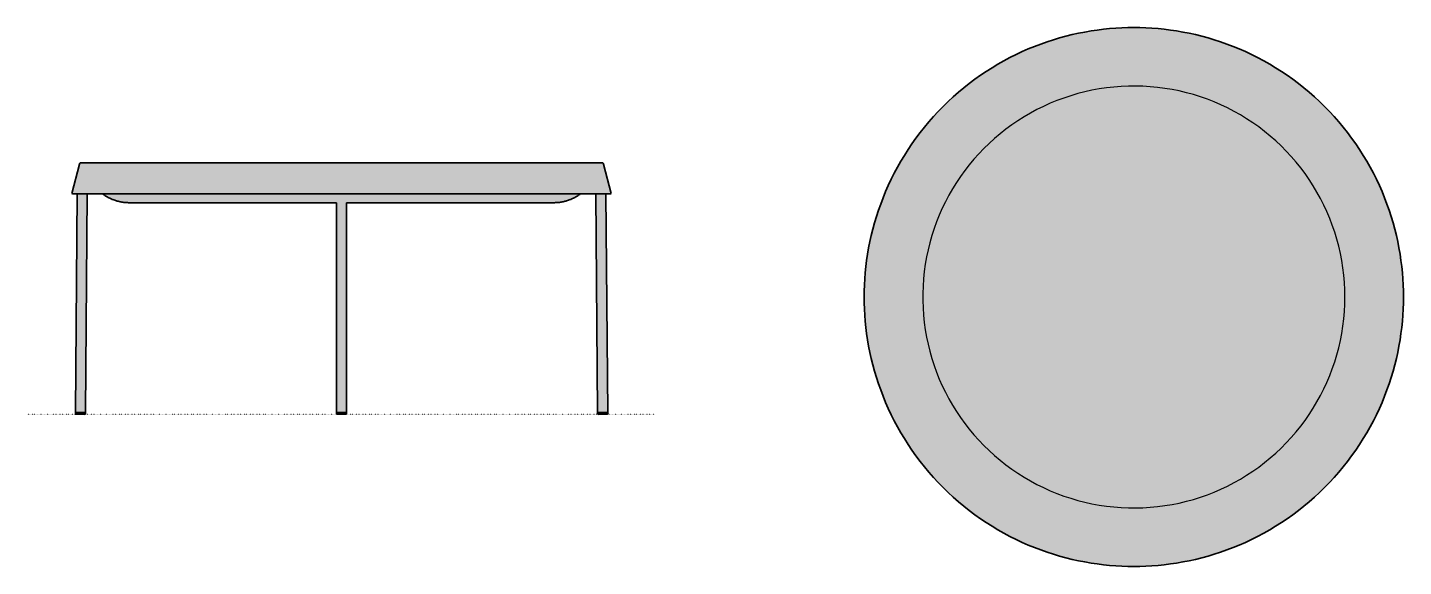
# Model space of a CAD drawing. Header units: millimetres. Extents: x 0 to 1913, y -212 to 538.
import ezdxf

# ---------------------------------------------------------------- set-up
doc = ezdxf.new("R2010")
doc.units = ezdxf.units.MM
doc.linetypes.add('Dots', pattern=[1, 0, -1])
doc.layers.add('Blocks', color=7, linetype='Continuous')
doc.layers.add('Blocks$Fill', color=7, linetype='Continuous', true_color=0xffffff)
for name, color, linetype, lineweight, true_color in [('Blocks$Inner', 7, 'Continuous', 25, 0x007f00), ('Blocks$Outline', 7, 'Continuous', 35, 0xff3f3f), ('Groud', 7, 'Dots', 25, 0x243775)]:
    doc.layers.add(name, color=color, linetype=linetype, lineweight=lineweight, true_color=true_color)

# ---------------------------------------------------------------- blocks, each defined once
blk = doc.blocks.new('Tulou Coffee Table Top')
at = {"layer": 'Blocks$Fill'}
blk.add_hatch(color=256, dxfattribs=at).paths.add_polyline_path([(0, 0), (0.4, -16.7), (0.8, -25.2), (1.5, -33.7), (2.4, -42.3), (3.5, -50.9), (4.8, -59.5), (6.3, -68.2), (8, -77), (9.9, -85.7), (12.1, -94.4), (14.5, -103.2), (17.1, -111.9), (19.9, -120.7), (23, -129.4), (26.3, -138), (29.9, -146.7), (33.6, -155.3), (37.7, -163.8), (41.9, -172.2), (46.4, -180.6), (51.1, -188.9), (56, -197.1), (61.1, -205.2), (66.5, -213.2), (72.1, -221), (77.9, -228.8), (83.9, -236.4), (90.1, -243.8), (96.5, -251.1), (103.1, -258.2), (109.8, -265.2), (116.8, -271.9), (123.9, -278.5), (131.2, -284.9), (138.6, -291.1), (146.2, -297.1), (154, -302.9), (161.8, -308.5), (169.8, -313.9), (177.9, -319), (186.1, -323.9), (194.4, -328.6), (202.8, -333.1), (211.2, -337.3), (219.7, -341.4), (228.3, -345.1), (237, -348.7), (245.6, -352), (254.3, -355.1), (263.1, -357.9), (271.8, -360.5), (280.6, -362.9), (289.3, -365.1), (298, -367), (306.8, -368.7), (315.5, -370.2), (324.1, -371.5), (332.7, -372.6), (341.3, -373.5), (349.8, -374.2), (358.3, -374.6), (366.7, -374.9), (375, -375), (383.3, -374.9), (391.7, -374.6), (400.2, -374.2), (408.7, -373.5), (417.3, -372.6), (425.9, -371.5), (434.5, -370.2), (443.2, -368.7), (452, -367), (460.7, -365.1), (469.4, -362.9), (478.2, -360.5), (486.9, -357.9), (495.7, -355.1), (504.4, -352), (513, -348.7), (521.7, -345.1), (530.3, -341.4), (538.8, -337.3), (547.2, -333.1), (555.6, -328.6), (563.9, -323.9), (572.1, -319), (580.2, -313.9), (588.2, -308.5), (596, -302.9), (603.8, -297.1), (611.4, -291.1), (618.8, -284.9), (626.1, -278.5), (633.2, -271.9), (640.2, -265.2), (646.9, -258.2), (653.5, -251.1), (659.9, -243.8), (666.1, -236.4), (672.1, -228.8), (677.9, -221), (683.5, -213.2), (688.9, -205.2), (694, -197.1), (698.9, -188.9), (703.6, -180.6), (708.1, -172.2), (712.3, -163.8), (716.4, -155.3), (720.1, -146.7), (723.7, -138), (727, -129.4), (730.1, -120.7), (732.9, -111.9), (735.5, -103.2), (737.9, -94.4), (740.1, -85.7), (742, -77), (743.7, -68.2), (745.2, -59.5), (746.5, -50.9), (747.6, -42.3), (748.5, -33.7), (749.2, -25.2), (749.6, -16.7), (749.9, -8.3), (750, 0), (749.6, 16.7), (749.2, 25.2), (748.5, 33.7), (747.6, 42.3), (746.5, 50.9), (745.2, 59.5), (743.7, 68.2), (742, 77), (740.1, 85.7), (737.9, 94.4), (735.5, 103.2), (732.9, 111.9), (730.1, 120.7), (727, 129.4), (723.7, 138), (720.1, 146.7), (716.4, 155.3), (712.3, 163.8), (708.1, 172.2), (703.6, 180.6), (698.9, 188.9), (694, 197.1), (688.9, 205.2), (683.5, 213.2), (677.9, 221), (672.1, 228.8), (666.1, 236.4), (659.9, 243.8), (653.5, 251.1), (646.9, 258.2), (640.2, 265.2), (633.2, 271.9), (626.1, 278.5), (618.8, 284.9), (611.4, 291.1), (603.8, 297.1), (596, 302.9), (588.2, 308.5), (580.2, 313.9), (572.1, 319), (563.9, 323.9), (555.6, 328.6), (547.2, 333.1), (538.8, 337.3), (530.3, 341.4), (521.7, 345.1), (513, 348.7), (504.4, 352), (495.7, 355.1), (486.9, 357.9), (478.2, 360.5), (469.4, 362.9), (460.7, 365.1), (452, 367), (443.2, 368.7), (434.5, 370.2), (425.9, 371.5), (417.3, 372.6), (408.7, 373.5), (400.2, 374.2), (391.7, 374.6), (383.3, 374.9), (375, 375), (366.7, 374.9), (358.3, 374.6), (349.8, 374.2), (341.3, 373.5), (332.7, 372.6), (324.1, 371.5), (315.5, 370.2), (306.8, 368.7), (298, 367), (289.3, 365.1), (280.6, 362.9), (271.8, 360.5), (263.1, 357.9), (254.3, 355.1), (245.6, 352), (237, 348.7), (228.3, 345.1), (219.7, 341.4), (211.2, 337.3), (202.8, 333.1), (194.4, 328.6), (186.1, 323.9), (177.9, 319), (169.8, 313.9), (161.8, 308.5), (154, 302.9), (146.2, 297.1), (138.6, 291.1), (131.2, 284.9), (123.9, 278.5), (116.8, 271.9), (109.8, 265.2), (103.1, 258.2), (96.5, 251.1), (90.1, 243.8), (83.9, 236.4), (77.9, 228.8), (72.1, 221), (66.5, 213.2), (61.1, 205.2), (56, 197.1), (51.1, 188.9), (46.4, 180.6), (41.9, 172.2), (37.7, 163.8), (33.6, 155.3), (29.9, 146.7), (26.3, 138), (23, 129.4), (19.9, 120.7), (17.1, 111.9), (14.5, 103.2), (12.1, 94.4), (9.9, 85.7), (8, 77), (6.3, 68.2), (4.8, 59.5), (3.5, 50.9), (2.4, 42.3), (1.5, 33.7), (0.8, 25.2), (0.4, 16.7), (0.1, 8.3)], flags=0)
at = {"layer": 'Blocks$Inner'}
for points in [[(750, 0), (749.9, 8.3), (749.6, 16.7), (749.2, 25.2), (748.5, 33.7), (747.6, 42.3), (746.5, 50.9), (745.2, 59.5), (743.7, 68.2), (742, 77), (740.1, 85.7), (737.9, 94.4), (735.5, 103.2), (732.9, 111.9), (730.1, 120.7), (727, 129.4), (723.7, 138), (720.1, 146.7), (716.4, 155.3), (712.3, 163.8), (708.1, 172.2), (703.6, 180.6), (698.9, 188.9), (694, 197.1), (688.9, 205.2), (683.5, 213.2), (677.9, 221), (672.1, 228.8), (666.1, 236.4), (659.9, 243.8), (653.5, 251.1), (646.9, 258.2), (640.2, 265.2), (633.2, 271.9), (626.1, 278.5), (618.8, 284.9), (611.4, 291.1), (603.8, 297.1), (596, 302.9), (588.2, 308.5), (580.2, 313.9), (572.1, 319), (563.9, 323.9), (555.6, 328.6), (547.2, 333.1), (538.8, 337.3), (530.3, 341.4), (521.7, 345.1), (513, 348.7), (504.4, 352), (495.7, 355.1), (486.9, 357.9), (478.2, 360.5), (469.4, 362.9), (460.7, 365.1), (452, 367), (443.2, 368.7), (434.5, 370.2), (425.9, 371.5), (417.3, 372.6), (408.7, 373.5), (400.2, 374.2), (391.7, 374.6), (383.3, 374.9), (375, 375), (366.7, 374.9), (358.3, 374.6), (349.8, 374.2), (341.3, 373.5), (332.7, 372.6), (324.1, 371.5), (315.5, 370.2), (306.8, 368.7), (298, 367), (289.3, 365.1), (280.6, 362.9), (271.8, 360.5), (263.1, 357.9), (254.3, 355.1), (245.6, 352), (237, 348.7), (228.3, 345.1), (219.7, 341.4), (211.2, 337.3), (202.8, 333.1), (194.4, 328.6), (186.1, 323.9), (177.9, 319), (169.8, 313.9), (161.8, 308.5), (154, 302.9), (146.2, 297.1), (138.6, 291.1), (131.2, 284.9), (123.9, 278.5), (116.8, 271.9), (109.8, 265.2), (103.1, 258.2), (96.5, 251.1), (90.1, 243.8), (83.9, 236.4), (77.9, 228.8), (72.1, 221), (66.5, 213.2), (61.1, 205.2), (56, 197.1), (51.1, 188.9), (46.4, 180.6), (41.9, 172.2), (37.7, 163.8), (33.6, 155.3), (29.9, 146.7), (26.3, 138), (23, 129.4), (19.9, 120.7), (17.1, 111.9), (14.5, 103.2), (12.1, 94.4), (9.9, 85.7), (8, 77), (6.3, 68.2), (4.8, 59.5), (3.5, 50.9), (2.4, 42.3), (1.5, 33.7), (0.8, 25.2), (0.4, 16.7), (0.1, 8.3), (0, 0), (0.1, -8.3), (0.4, -16.7), (0.8, -25.2), (1.5, -33.7), (2.4, -42.3), (3.5, -50.9), (4.8, -59.5), (6.3, -68.2), (8, -77), (9.9, -85.7), (12.1, -94.4), (14.5, -103.2), (17.1, -111.9), (19.9, -120.7), (23, -129.4), (26.3, -138), (29.9, -146.7), (33.6, -155.3), (37.7, -163.8), (41.9, -172.2), (46.4, -180.6), (51.1, -188.9), (56, -197.1), (61.1, -205.2), (66.5, -213.2), (72.1, -221), (77.9, -228.8), (83.9, -236.4), (90.1, -243.8), (96.5, -251.1), (103.1, -258.2), (109.8, -265.2), (116.8, -271.9), (123.9, -278.5), (131.2, -284.9), (138.6, -291.1), (146.2, -297.1), (154, -302.9), (161.8, -308.5), (169.8, -313.9), (177.9, -319), (186.1, -323.9), (194.4, -328.6), (202.8, -333.1), (211.2, -337.3), (219.7, -341.4), (228.3, -345.1), (237, -348.7), (245.6, -352), (254.3, -355.1), (263.1, -357.9), (271.8, -360.5), (280.6, -362.9), (289.3, -365.1), (298, -367), (306.8, -368.7), (315.5, -370.2), (324.1, -371.5), (332.7, -372.6), (341.3, -373.5), (349.8, -374.2), (358.3, -374.6), (366.7, -374.9), (375, -375), (383.3, -374.9), (391.7, -374.6), (400.2, -374.2), (408.7, -373.5), (417.3, -372.6), (425.9, -371.5), (434.5, -370.2), (443.2, -368.7), (452, -367), (460.7, -365.1), (469.4, -362.9), (478.2, -360.5), (486.9, -357.9), (495.7, -355.1), (504.4, -352), (513, -348.7), (521.7, -345.1), (530.3, -341.4), (538.8, -337.3), (547.2, -333.1), (555.6, -328.6), (563.9, -323.9), (572.1, -319), (580.2, -313.9), (588.2, -308.5), (596, -302.9), (603.8, -297.1), (611.4, -291.1), (618.8, -284.9), (626.1, -278.5), (633.2, -271.9), (640.2, -265.2), (646.9, -258.2), (653.5, -251.1), (659.9, -243.8), (666.1, -236.4), (672.1, -228.8), (677.9, -221), (683.5, -213.2), (688.9, -205.2), (694, -197.1), (698.9, -188.9), (703.6, -180.6), (708.1, -172.2), (712.3, -163.8), (716.4, -155.3), (720.1, -146.7), (723.7, -138), (727, -129.4), (730.1, -120.7), (732.9, -111.9), (735.5, -103.2), (737.9, -94.4), (740.1, -85.7), (742, -77), (743.7, -68.2), (745.2, -59.5), (746.5, -50.9), (747.6, -42.3), (748.5, -33.7), (749.2, -25.2), (749.6, -16.7), (749.9, -8.3)], [(668.5, 0), (668.4, 10.2), (667.8, 20.4), (666.9, 30.5), (665.7, 40.6), (664.1, 50.7), (662.2, 60.7), (659.9, 70.6), (657.3, 80.5), (654.3, 90.2), (651, 99.9), (647.4, 109.4), (643.4, 118.8), (639.1, 128), (634.5, 137.1), (629.6, 146), (624.4, 154.8), (618.9, 163.3), (613.1, 171.7), (607, 179.9), (600.6, 187.8), (593.9, 195.5), (587, 203), (579.8, 210.2), (572.4, 217.2), (564.8, 223.9), (556.9, 230.4), (548.8, 236.6), (540.5, 242.5), (531.9, 248.1), (523.2, 253.4), (514.4, 258.3), (505.3, 263), (496.1, 267.4), (486.7, 271.4), (477.3, 275.1), (467.6, 278.5), (457.9, 281.6), (448.1, 284.3), (438.2, 286.7), (428.2, 288.7), (418.1, 290.3), (408, 291.7), (397.9, 292.6), (387.7, 293.3), (377.5, 293.5), (367.4, 293.4), (357.2, 293), (347, 292.2), (336.9, 291), (326.8, 289.6), (316.8, 287.7), (306.8, 285.5), (297, 283), (287.2, 280.1), (277.5, 276.9), (268, 273.3), (258.6, 269.5), (249.3, 265.2), (240.2, 260.7), (231.2, 255.9), (222.4, 250.7), (213.8, 245.3), (205.4, 239.6), (197.2, 233.5), (189.2, 227.2), (181.4, 220.6), (173.8, 213.8), (166.5, 206.7), (159.5, 199.3), (152.7, 191.7), (146.2, 183.9), (139.9, 175.8), (134, 167.6), (128.3, 159.1), (122.9, 150.4), (117.9, 141.6), (113.1, 132.6), (108.7, 123.4), (104.5, 114.1), (100.8, 104.6), (97.3, 95.1), (94.2, 85.4), (91.4, 75.6), (88.9, 65.7), (86.8, 55.7), (85, 45.7), (83.6, 35.6), (82.6, 25.4), (81.9, 15.3), (81.5, 5.1), (81.5, -5.1), (81.9, -15.3), (82.6, -25.4), (83.6, -35.6), (85, -45.7), (86.8, -55.7), (88.9, -65.7), (91.4, -75.6), (94.2, -85.4), (97.3, -95.1), (100.8, -104.6), (104.5, -114.1), (108.7, -123.4), (113.1, -132.6), (117.9, -141.6), (122.9, -150.4), (128.3, -159.1), (134, -167.6), (139.9, -175.8), (146.2, -183.9), (152.7, -191.7), (159.5, -199.3), (166.5, -206.7), (173.8, -213.8), (181.4, -220.6), (189.2, -227.2), (197.2, -233.5), (205.4, -239.6), (213.8, -245.3), (222.4, -250.7), (231.2, -255.9), (240.2, -260.7), (249.3, -265.2), (258.6, -269.5), (268, -273.3), (277.5, -276.9), (287.2, -280.1), (297, -283), (306.8, -285.5), (316.8, -287.7), (326.8, -289.6), (336.9, -291), (347, -292.2), (357.2, -293), (367.4, -293.4), (377.5, -293.5), (387.7, -293.3), (397.9, -292.6), (408, -291.7), (418.1, -290.3), (428.2, -288.7), (438.2, -286.7), (448.1, -284.3), (457.9, -281.6), (467.6, -278.5), (477.3, -275.1), (486.7, -271.4), (496.1, -267.4), (505.3, -263), (514.4, -258.3), (523.2, -253.4), (531.9, -248.1), (540.5, -242.5), (548.8, -236.6), (556.9, -230.4), (564.8, -223.9), (572.4, -217.2), (579.8, -210.2), (587, -203), (593.9, -195.5), (600.6, -187.8), (607, -179.9), (613.1, -171.7), (618.9, -163.3), (624.4, -154.8), (629.6, -146), (634.5, -137.1), (639.1, -128), (643.4, -118.8), (647.4, -109.4), (651, -99.9), (654.3, -90.2), (657.3, -80.5), (659.9, -70.6), (662.2, -60.7), (664.1, -50.7), (665.7, -40.6), (666.9, -30.5), (667.8, -20.4), (668.4, -10.2)]]:
    blk.add_lwpolyline(points, close=True, dxfattribs=at)
at = {"layer": 'Blocks$Outline'}
for points in [[(750, 0), (749.9, 8.3), (749.6, 16.7), (749.2, 25.2), (748.5, 33.7), (747.6, 42.3), (746.5, 50.9), (745.2, 59.5), (743.7, 68.2), (742, 77), (740.1, 85.7), (737.9, 94.4), (735.5, 103.2), (732.9, 111.9), (730.1, 120.7), (727, 129.4), (723.7, 138), (720.1, 146.7), (716.4, 155.3), (712.3, 163.8), (708.1, 172.2), (703.6, 180.6), (698.9, 188.9), (694, 197.1), (688.9, 205.2), (683.5, 213.2), (677.9, 221), (672.1, 228.8), (666.1, 236.4), (659.9, 243.8), (653.5, 251.1), (646.9, 258.2), (640.2, 265.2), (633.2, 271.9), (626.1, 278.5), (618.8, 284.9), (611.4, 291.1), (603.8, 297.1), (596, 302.9), (588.2, 308.5), (580.2, 313.9), (572.1, 319), (563.9, 323.9), (555.6, 328.6), (547.2, 333.1), (538.8, 337.3), (530.3, 341.4), (521.7, 345.1), (513, 348.7), (504.4, 352), (495.7, 355.1), (486.9, 357.9), (478.2, 360.5), (469.4, 362.9), (460.7, 365.1), (452, 367), (443.2, 368.7), (434.5, 370.2), (425.9, 371.5), (417.3, 372.6), (408.7, 373.5), (400.2, 374.2), (391.7, 374.6), (383.3, 374.9), (375, 375), (366.7, 374.9), (358.3, 374.6), (349.8, 374.2), (341.3, 373.5), (332.7, 372.6), (324.1, 371.5), (315.5, 370.2), (306.8, 368.7), (298, 367), (289.3, 365.1), (280.6, 362.9), (271.8, 360.5), (263.1, 357.9), (254.3, 355.1), (245.6, 352), (237, 348.7), (228.3, 345.1), (219.7, 341.4), (211.2, 337.3), (202.8, 333.1), (194.4, 328.6), (186.1, 323.9), (177.9, 319), (169.8, 313.9), (161.8, 308.5), (154, 302.9), (146.2, 297.1), (138.6, 291.1), (131.2, 284.9), (123.9, 278.5), (116.8, 271.9), (109.8, 265.2), (103.1, 258.2), (96.5, 251.1), (90.1, 243.8), (83.9, 236.4), (77.9, 228.8), (72.1, 221), (66.5, 213.2), (61.1, 205.2), (56, 197.1), (51.1, 188.9), (46.4, 180.6), (41.9, 172.2), (37.7, 163.8), (33.6, 155.3), (29.9, 146.7), (26.3, 138), (23, 129.4), (19.9, 120.7), (17.1, 111.9), (14.5, 103.2), (12.1, 94.4), (9.9, 85.7), (8, 77), (6.3, 68.2), (4.8, 59.5), (3.5, 50.9), (2.4, 42.3), (1.5, 33.7), (0.8, 25.2), (0.4, 16.7), (0.1, 8.3), (0, 0)], [(0, 0), (0.1, -8.3), (0.4, -16.7), (0.8, -25.2), (1.5, -33.7), (2.4, -42.3), (3.5, -50.9), (4.8, -59.5), (6.3, -68.2), (8, -77), (9.9, -85.7), (12.1, -94.4), (14.5, -103.2), (17.1, -111.9), (19.9, -120.7), (23, -129.4), (26.3, -138), (29.9, -146.7), (33.6, -155.3), (37.7, -163.8), (41.9, -172.2), (46.4, -180.6), (51.1, -188.9), (56, -197.1), (61.1, -205.2), (66.5, -213.2), (72.1, -221), (77.9, -228.8), (83.9, -236.4), (90.1, -243.8), (96.5, -251.1), (103.1, -258.2), (109.8, -265.2), (116.8, -271.9), (123.9, -278.5), (131.2, -284.9), (138.6, -291.1), (146.2, -297.1), (154, -302.9), (161.8, -308.5), (169.8, -313.9), (177.9, -319), (186.1, -323.9), (194.4, -328.6), (202.8, -333.1), (211.2, -337.3), (219.7, -341.4), (228.3, -345.1), (237, -348.7), (245.6, -352), (254.3, -355.1), (263.1, -357.9), (271.8, -360.5), (280.6, -362.9), (289.3, -365.1), (298, -367), (306.8, -368.7), (315.5, -370.2), (324.1, -371.5), (332.7, -372.6), (341.3, -373.5), (349.8, -374.2), (358.3, -374.6), (366.7, -374.9), (375, -375), (383.3, -374.9), (391.7, -374.6), (400.2, -374.2), (408.7, -373.5), (417.3, -372.6), (425.9, -371.5), (434.5, -370.2), (443.2, -368.7), (452, -367), (460.7, -365.1), (469.4, -362.9), (478.2, -360.5), (486.9, -357.9), (495.7, -355.1), (504.4, -352), (513, -348.7), (521.7, -345.1), (530.3, -341.4), (538.8, -337.3), (547.2, -333.1), (555.6, -328.6), (563.9, -323.9), (572.1, -319), (580.2, -313.9), (588.2, -308.5), (596, -302.9), (603.8, -297.1), (611.4, -291.1), (618.8, -284.9), (626.1, -278.5), (633.2, -271.9), (640.2, -265.2), (646.9, -258.2), (653.5, -251.1), (659.9, -243.8), (666.1, -236.4), (672.1, -228.8), (677.9, -221), (683.5, -213.2), (688.9, -205.2), (694, -197.1), (698.9, -188.9), (703.6, -180.6), (708.1, -172.2), (712.3, -163.8), (716.4, -155.3), (720.1, -146.7), (723.7, -138), (727, -129.4), (730.1, -120.7), (732.9, -111.9), (735.5, -103.2), (737.9, -94.4), (740.1, -85.7), (742, -77), (743.7, -68.2), (745.2, -59.5), (746.5, -50.9), (747.6, -42.3), (748.5, -33.7), (749.2, -25.2), (749.6, -16.7), (749.9, -8.3), (750, 0)]]:
    blk.add_lwpolyline(points, dxfattribs=at)
blk = doc.blocks.new('Tulou Coffee Table Side')
at = {"layer": 'Blocks$Fill'}
blk.add_hatch(color=256, dxfattribs=at).paths.add_polyline_path([(436.6, 350), (74.7, 350), (74.5, 350), (74.5, 350), (74.4, 350), (74.4, 350), (74.3, 350), (74.3, 350), (74.2, 349.9), (74.2, 349.9), (74.1, 349.9), (74.1, 349.9), (74, 349.9), (74, 349.9), (74, 349.9), (73.9, 349.9), (73.9, 349.9), (73.8, 349.8), (73.8, 349.8), (73.7, 349.8), (73.7, 349.8), (73.6, 349.8), (73.6, 349.7), (73.5, 349.7), (73.5, 349.7), (73.4, 349.7), (73.4, 349.6), (73.4, 349.6), (73.3, 349.6), (73.3, 349.6), (73.2, 349.5), (73.2, 349.5), (73.2, 349.5), (73.1, 349.4), (73.1, 349.4), (73, 349.4), (73, 349.3), (73, 349.3), (72.9, 349.3), (72.9, 349.2), (72.8, 349.2), (72.8, 349.2), (72.8, 349.1), (72.7, 349.1), (72.7, 349.1), (72.7, 349), (72.7, 349), (72.6, 348.9), (72.6, 348.9), (72.6, 348.9), (72.5, 348.8), (72.5, 348.8), (72.5, 348.7), (72.5, 348.7), (72.4, 348.6), (72.4, 348.6), (72.4, 348.6), (72.4, 348.5), (72.4, 348.5), (72.3, 348.4), (72.3, 348.4), (72.3, 348.3), (72.3, 348.3), (72.3, 348.2), (72.3, 348.2), (72.3, 348.2), (61.6, 307), (62.8, 306.7), (69.1, 306.7), (66.5, 3.1), (66.5, 1.1), (66.5, 1), (66.5, 1), (66.5, 1), (66.5, 0.9), (66.5, 0.9), (66.5, 0.9), (66.5, 0.9), (66.5, 0.8), (66.5, 0.8), (66.5, 0.8), (66.6, 0.8), (66.6, 0.7), (66.6, 0.7), (66.6, 0.7), (66.6, 0.7), (66.6, 0.7), (66.6, 0.6), (66.6, 0.6), (66.6, 0.6), (66.6, 0.6), (66.7, 0.5), (66.7, 0.5), (66.7, 0.5), (66.7, 0.5), (66.7, 0.5), (66.7, 0.4), (66.7, 0.4), (66.8, 0.4), (66.8, 0.4), (66.8, 0.4), (66.8, 0.4), (66.8, 0.3), (66.8, 0.3), (66.9, 0.3), (66.9, 0.3), (66.9, 0.3), (66.9, 0.2), (67, 0.2), (67, 0.2), (67, 0.2), (67, 0.2), (67.1, 0.2), (67.1, 0.1), (67.1, 0.1), (67.1, 0.1), (67.2, 0.1), (67.2, 0.1), (67.2, 0.1), (67.3, 0.1), (67.3, 0.1), (67.3, 0.1), (67.3, 0.1), (67.3, 0.1), (67.4, 0.1), (67.4, 0.1), (67.4, 0.1), (67.4, 0.1), (67.4, 0.1), (67.4, 0.1), (67.5, 0.1), (67.5, 0.1), (67.5, 0.1), (79.5, -0.1), (79.6, -0.1), (79.6, 0), (79.6, 0), (79.6, 0), (79.7, 0), (79.7, 0), (79.7, 0), (79.7, 0), (79.7, 0), (79.8, 0), (79.8, 0), (79.8, 0), (79.8, 0), (79.9, 0), (79.9, 0), (79.9, 0), (79.9, 0), (80, 0.1), (80, 0.1), (80, 0.1), (80, 0.1), (80, 0.1), (80.1, 0.1), (80.1, 0.1), (80.1, 0.1), (80.1, 0.2), (80.1, 0.2), (80.2, 0.2), (80.2, 0.2), (80.2, 0.2), (80.2, 0.2), (80.2, 0.3), (80.2, 0.3), (80.3, 0.3), (80.3, 0.3), (80.3, 0.3), (80.3, 0.3), (80.3, 0.4), (80.3, 0.4), (80.4, 0.4), (80.4, 0.4), (80.4, 0.4), (80.4, 0.5), (80.4, 0.5), (80.4, 0.5), (80.4, 0.5), (80.4, 0.6), (80.4, 0.6), (80.5, 0.6), (80.5, 0.6), (80.5, 0.7), (80.5, 0.7), (80.5, 0.7), (80.5, 0.7), (80.5, 0.7), (80.5, 0.8), (80.5, 0.8), (80.5, 0.8), (80.5, 0.8), (80.5, 0.9), (80.5, 0.9), (80.5, 0.9), (80.5, 0.9), (80.5, 2.9), (83.1, 306.7), (104.4, 306.7), (106.6, 305.2), (107.7, 304.4), (108.8, 303.7), (109.9, 303), (110.9, 302.4), (112, 301.8), (113.1, 301.2), (114.3, 300.7), (115.4, 300.1), (116.5, 299.6), (117.7, 299.1), (118.8, 298.7), (120, 298.2), (121.2, 297.8), (122.4, 297.4), (123.6, 297), (124.8, 296.7), (126.1, 296.4), (127.3, 296.1), (128.6, 295.8), (129.8, 295.6), (131.1, 295.3), (132.4, 295.1), (133.7, 294.9), (135, 294.8), (136.3, 294.7), (137.6, 294.6), (139, 294.5), (140.4, 294.4), (143.1, 294.4), (429.6, 294.4), (429.6, 1), (429.6, 1), (429.6, 0.9), (429.6, 0.9), (429.6, 0.9), (429.6, 0.9), (429.6, 0.8), (429.6, 0.8), (429.6, 0.8), (429.6, 0.8), (429.7, 0.7), (429.7, 0.7), (429.7, 0.7), (429.7, 0.7), (429.7, 0.6), (429.7, 0.6), (429.7, 0.6), (429.7, 0.6), (429.7, 0.5), (429.7, 0.5), (429.7, 0.5), (429.7, 0.5), (429.8, 0.5), (429.8, 0.4), (429.8, 0.4), (429.8, 0.4), (429.8, 0.4), (429.8, 0.4), (429.8, 0.4), (429.8, 0.3), (429.9, 0.3), (429.9, 0.3), (429.9, 0.3), (429.9, 0.3), (429.9, 0.3), (429.9, 0.2), (430, 0.2), (430, 0.2), (430, 0.2), (430, 0.2), (430, 0.2), (430.1, 0.2), (430.1, 0.2), (430.1, 0.1), (430.1, 0.1), (430.1, 0.1), (430.2, 0.1), (430.2, 0.1), (430.2, 0.1), (430.2, 0.1), (430.3, 0.1), (430.3, 0.1), (430.3, 0.1), (430.3, 0.1), (430.4, 0), (430.4, 0), (430.4, 0), (430.4, 0), (430.5, 0), (430.5, 0), (430.6, 0), (430.6, 0), (430.6, 0), (430.6, 0), (430.7, 0), (430.8, 0), (431.1, 0), (440.9, 0), (442.5, 0), (442.6, 0), (442.6, 0), (442.6, 0), (442.6, 0), (442.6, 0), (442.6, 0), (442.7, 0), (442.7, 0), (442.8, 0), (442.8, 0), (442.9, 0), (442.9, 0), (442.9, 0), (442.9, 0.1), (443, 0.1), (443, 0.1), (443, 0.1), (443, 0.1), (443.1, 0.1), (443.1, 0.1), (443.1, 0.1), (443.1, 0.1), (443.1, 0.1), (443.2, 0.1), (443.2, 0.2), (443.2, 0.2), (443.2, 0.2), (443.2, 0.2), (443.3, 0.2), (443.3, 0.2), (443.3, 0.2), (443.3, 0.2), (443.3, 0.3), (443.4, 0.3), (443.4, 0.3), (443.4, 0.3), (443.4, 0.3), (443.4, 0.3), (443.4, 0.4), (443.4, 0.4), (443.5, 0.4), (443.5, 0.4), (443.5, 0.4), (443.5, 0.4), (443.5, 0.5), (443.5, 0.5), (443.5, 0.5), (443.5, 0.5), (443.5, 0.5), (443.6, 0.6), (443.6, 0.6), (443.6, 0.6), (443.6, 0.6), (443.6, 0.7), (443.6, 0.7), (443.6, 0.7), (443.6, 0.7), (443.6, 0.8), (443.6, 0.8), (443.6, 0.8), (443.6, 0.8), (443.6, 0.9), (443.6, 0.9), (443.6, 0.9), (443.6, 0.9), (443.6, 1), (443.6, 294.4), (730.2, 294.4), (734.2, 294.5), (735.6, 294.6), (736.9, 294.7), (738.2, 294.8), (739.6, 294.9), (740.9, 295.1), (742.1, 295.3), (743.4, 295.6), (744.7, 295.8), (746, 296.1), (747.2, 296.4), (748.4, 296.7), (749.6, 297), (750.9, 297.4), (752, 297.8), (753.2, 298.2), (754.4, 298.7), (755.6, 299.1), (756.7, 299.6), (757.9, 300.1), (759, 300.7), (760.1, 301.2), (761.2, 301.8), (762.3, 302.4), (763.4, 303), (764.5, 303.7), (765.6, 304.4), (766.7, 305.2), (767.8, 305.9), (768.8, 306.7), (790.1, 306.7), (792.7, 2.9), (792.7, 0.9), (792.7, 0.9), (792.7, 0.9), (792.7, 0.8), (792.7, 0.8), (792.7, 0.8), (792.8, 0.8), (792.8, 0.7), (792.8, 0.7), (792.8, 0.7), (792.8, 0.7), (792.8, 0.7), (792.8, 0.6), (792.8, 0.6), (792.8, 0.6), (792.8, 0.6), (792.8, 0.5), (792.8, 0.5), (792.8, 0.5), (792.9, 0.5), (792.9, 0.4), (792.9, 0.4), (792.9, 0.4), (792.9, 0.4), (792.9, 0.4), (792.9, 0.3), (793, 0.3), (793, 0.3), (793, 0.3), (793, 0.3), (793, 0.3), (793, 0.2), (793.1, 0.2), (793.1, 0.2), (793.1, 0.2), (793.1, 0.2), (793.1, 0.2), (793.1, 0.1), (793.2, 0.1), (793.2, 0.1), (793.2, 0.1), (793.2, 0.1), (793.3, 0.1), (793.3, 0.1), (793.3, 0.1), (793.3, 0), (793.3, 0), (793.4, 0), (793.4, 0), (793.4, 0), (793.4, 0), (793.5, 0), (793.5, 0), (793.5, 0), (793.5, 0), (793.6, 0), (793.6, 0), (793.6, 0), (793.6, 0), (793.6, 0), (793.7, 0), (793.7, -0.1), (793.7, -0.1), (793.7, -0.1), (805.7, 0.1), (805.8, 0.1), (805.8, 0.1), (805.8, 0.1), (805.9, 0.1), (805.9, 0.1), (805.9, 0.1), (805.9, 0.1), (806, 0.1), (806, 0.1), (806, 0.1), (806, 0.1), (806.1, 0.1), (806.1, 0.1), (806.1, 0.1), (806.1, 0.1), (806.1, 0.1), (806.2, 0.2), (806.2, 0.2), (806.2, 0.2), (806.2, 0.2), (806.3, 0.2), (806.3, 0.2), (806.3, 0.2), (806.3, 0.2), (806.3, 0.3), (806.4, 0.3), (806.4, 0.3), (806.4, 0.3), (806.4, 0.3), (806.4, 0.3), (806.4, 0.4), (806.5, 0.4), (806.5, 0.4), (806.5, 0.4), (806.5, 0.4), (806.5, 0.4), (806.5, 0.5), (806.6, 0.5), (806.6, 0.5), (806.6, 0.5), (806.6, 0.5), (806.6, 0.6), (806.6, 0.6), (806.6, 0.6), (806.6, 0.6), (806.7, 0.7), (806.7, 0.7), (806.7, 0.7), (806.7, 0.7), (806.7, 0.7), (806.7, 0.8), (806.7, 0.8), (806.7, 0.8), (806.7, 0.8), (806.7, 0.9), (806.7, 0.9), (806.7, 0.9), (806.7, 0.9), (806.7, 1), (806.7, 1), (806.7, 1), (806.7, 1), (806.7, 1.1), (806.7, 3.1), (804.1, 306.7), (810.5, 306.7), (811.6, 307), (801, 348.2), (801, 348.2), (801, 348.3), (800.9, 348.3), (800.9, 348.4), (800.9, 348.4), (800.9, 348.5), (800.9, 348.5), (800.9, 348.6), (800.8, 348.6), (800.8, 348.6), (800.8, 348.7), (800.8, 348.7), (800.7, 348.8), (800.7, 348.8), (800.7, 348.9), (800.7, 348.9), (800.6, 348.9), (800.6, 349), (800.6, 349), (800.5, 349.1), (800.5, 349.1), (800.5, 349.1), (800.4, 349.2), (800.4, 349.2), (800.4, 349.2), (800.3, 349.3), (800.3, 349.3), (800.3, 349.3), (800.2, 349.4), (800.2, 349.4), (800.1, 349.4), (800.1, 349.5), (800.1, 349.5), (800, 349.5), (800, 349.6), (799.9, 349.6), (799.9, 349.6), (799.8, 349.6), (799.8, 349.7), (799.8, 349.7), (799.7, 349.7), (799.7, 349.7), (799.6, 349.8), (799.6, 349.8), (799.5, 349.8), (799.5, 349.8), (799.4, 349.8), (799.4, 349.9), (799.3, 349.9), (799.3, 349.9), (799.3, 349.9), (799.2, 349.9), (799.2, 349.9), (799.1, 349.9), (799.1, 349.9), (799, 349.9), (799, 350), (798.9, 350), (798.9, 350), (798.8, 350), (798.8, 350), (798.7, 350), (798.7, 350), (798.6, 350)], flags=0)
at = {"layer": 'Blocks$Inner'}
for points in [[(436.6, 350), (74.7, 350), (74.6, 350), (74.5, 350), (74.5, 350), (74.4, 350), (74.4, 350), (74.3, 350), (74.3, 350), (74.2, 349.9), (74.2, 349.9), (74.1, 349.9), (74.1, 349.9), (74, 349.9), (74, 349.9), (74, 349.9), (73.9, 349.9), (73.9, 349.9), (73.8, 349.8), (73.8, 349.8), (73.7, 349.8), (73.7, 349.8), (73.6, 349.8), (73.6, 349.7), (73.5, 349.7), (73.5, 349.7), (73.4, 349.7), (73.4, 349.6), (73.4, 349.6), (73.3, 349.6), (73.3, 349.6), (73.2, 349.5), (73.2, 349.5), (73.2, 349.5), (73.1, 349.4), (73.1, 349.4), (73, 349.4), (73, 349.3), (73, 349.3), (72.9, 349.3), (72.9, 349.2), (72.8, 349.2), (72.8, 349.2), (72.8, 349.1), (72.7, 349.1), (72.7, 349.1), (72.7, 349), (72.7, 349), (72.6, 348.9), (72.6, 348.9), (72.6, 348.9), (72.5, 348.8), (72.5, 348.8), (72.5, 348.7), (72.5, 348.7), (72.4, 348.6), (72.4, 348.6), (72.4, 348.6), (72.4, 348.5), (72.4, 348.5), (72.3, 348.4), (72.3, 348.4), (72.3, 348.3), (72.3, 348.3), (72.3, 348.2), (72.3, 348.2), (72.3, 348.2), (72.2, 348.1), (61.6, 307), (62.8, 306.7), (810.5, 306.7), (811.6, 307), (801, 348.1), (801, 348.2), (801, 348.2), (801, 348.2), (801, 348.3), (800.9, 348.3), (800.9, 348.4), (800.9, 348.4), (800.9, 348.5), (800.9, 348.5), (800.9, 348.6), (800.8, 348.6), (800.8, 348.6), (800.8, 348.7), (800.8, 348.7), (800.7, 348.8), (800.7, 348.8), (800.7, 348.9), (800.7, 348.9), (800.6, 348.9), (800.6, 349), (800.6, 349), (800.5, 349.1), (800.5, 349.1), (800.5, 349.1), (800.4, 349.2), (800.4, 349.2), (800.4, 349.2), (800.3, 349.3), (800.3, 349.3), (800.3, 349.3), (800.2, 349.4), (800.2, 349.4), (800.1, 349.4), (800.1, 349.5), (800.1, 349.5), (800, 349.5), (800, 349.6), (799.9, 349.6), (799.9, 349.6), (799.8, 349.6), (799.8, 349.7), (799.8, 349.7), (799.7, 349.7), (799.7, 349.7), (799.6, 349.8), (799.6, 349.8), (799.5, 349.8), (799.5, 349.8), (799.4, 349.8), (799.4, 349.9), (799.3, 349.9), (799.3, 349.9), (799.3, 349.9), (799.2, 349.9), (799.2, 349.9), (799.1, 349.9), (799.1, 349.9), (799, 349.9), (799, 350), (798.9, 350), (798.9, 350), (798.8, 350), (798.8, 350), (798.7, 350), (798.7, 350), (798.6, 350)], [(792.7, 0.9), (792.7, 2.9), (806.7, 3.1), (806.7, 1.1), (806.7, 1), (806.7, 1), (806.7, 1), (806.7, 1), (806.7, 0.9), (806.7, 0.9), (806.7, 0.9), (806.7, 0.9), (806.7, 0.8), (806.7, 0.8), (806.7, 0.8), (806.7, 0.8), (806.7, 0.7), (806.7, 0.7), (806.7, 0.7), (806.7, 0.7), (806.7, 0.7), (806.6, 0.6), (806.6, 0.6), (806.6, 0.6), (806.6, 0.6), (806.6, 0.5), (806.6, 0.5), (806.6, 0.5), (806.6, 0.5), (806.5, 0.5), (806.5, 0.4), (806.5, 0.4), (806.5, 0.4), (806.5, 0.4), (806.5, 0.4), (806.4, 0.4), (805.7, 0.1), (793.7, -0.1), (793.7, -0.1), (793.7, -0.1), (793.7, 0), (793.6, 0), (793.6, 0), (793.6, 0), (793.6, 0), (793.6, 0), (793.5, 0), (793.5, 0), (793.5, 0), (793.5, 0), (793.4, 0), (793.4, 0), (793.4, 0), (793.4, 0), (793.3, 0), (793.3, 0), (793.3, 0.1), (793.3, 0.1), (793.3, 0.1), (793.2, 0.1), (793.2, 0.1), (793.2, 0.1), (793.2, 0.1), (793.1, 0.1), (793.1, 0.2), (793.1, 0.2), (793.1, 0.2), (793.1, 0.2), (793.1, 0.2), (793, 0.2), (793, 0.3), (793, 0.3), (793, 0.3), (793, 0.3), (793, 0.3), (792.9, 0.3), (792.9, 0.4), (792.9, 0.4), (792.9, 0.4), (792.9, 0.4), (792.9, 0.4), (792.9, 0.5), (792.8, 0.5), (792.8, 0.5), (792.8, 0.5), (792.8, 0.6), (792.8, 0.6), (792.8, 0.6), (792.8, 0.6), (792.8, 0.7), (792.8, 0.7), (792.8, 0.7), (792.8, 0.7), (792.8, 0.7), (792.8, 0.8), (792.7, 0.8), (792.7, 0.8), (792.7, 0.8), (792.7, 0.9), (792.7, 0.9), (792.7, 0.9)]]:
    blk.add_lwpolyline(points, close=True, dxfattribs=at)
for points in [[(61.6, 307), (811.6, 307)], [(69.1, 306.7), (66.5, 3.1), (80.5, 2.9)], [(83.1, 306.7), (80.5, 2.9), (80.5, 0.9), (80.5, 0.9), (80.5, 0.9), (80.5, 0.9), (80.5, 0.8), (80.5, 0.8), (80.5, 0.8), (80.5, 0.8), (80.5, 0.7), (80.5, 0.7), (80.5, 0.7), (80.5, 0.7), (80.5, 0.7), (80.5, 0.6), (80.5, 0.6), (80.4, 0.6), (80.4, 0.6), (80.4, 0.5), (80.4, 0.5), (80.4, 0.5), (80.4, 0.5), (80.4, 0.4), (80.4, 0.4), (80.4, 0.4), (80.3, 0.4), (80.3, 0.4), (80.3, 0.3), (80.3, 0.3), (80.3, 0.3), (80.3, 0.3), (80.2, 0.3), (80.2, 0.3), (80.2, 0.2), (80.2, 0.2), (80.2, 0.2), (80.2, 0.2), (80.1, 0.2), (80.1, 0.2), (80.1, 0.1), (80.1, 0.1), (80.1, 0.1), (80, 0.1), (80, 0.1), (80, 0.1), (80, 0.1), (80, 0.1), (79.9, 0), (79.9, 0), (79.9, 0), (79.9, 0), (79.8, 0), (79.8, 0), (79.8, 0), (79.8, 0), (79.7, 0), (79.7, 0), (79.7, 0), (79.7, 0), (79.7, 0), (79.6, 0), (79.6, 0), (79.6, 0), (79.6, -0.1), (79.5, -0.1), (79.5, -0.1), (67.5, 0.1), (67.5, 0.1), (67.5, 0.1), (67.4, 0.1), (67.4, 0.1), (67.4, 0.1), (67.4, 0.1), (67.4, 0.1), (67.4, 0.1), (67.3, 0.1), (67.3, 0.1), (67.3, 0.1), (67.3, 0.1), (67.3, 0.1), (67.2, 0.1), (67.2, 0.1), (67.2, 0.1), (67.2, 0.1), (67.1, 0.1), (67.1, 0.1), (67.1, 0.1), (67.1, 0.2), (67, 0.2), (67, 0.2), (67, 0.2), (67, 0.2), (66.9, 0.2), (66.9, 0.3), (66.9, 0.3), (66.9, 0.3), (66.8, 0.3), (66.8, 0.3), (66.8, 0.4), (66.8, 0.4), (66.8, 0.4), (66.8, 0.4), (66.7, 0.4), (66.7, 0.4), (66.7, 0.5), (66.7, 0.5), (66.7, 0.5), (66.7, 0.5), (66.7, 0.5), (66.6, 0.6), (66.6, 0.6), (66.6, 0.6), (66.6, 0.6), (66.6, 0.7), (66.6, 0.7), (66.6, 0.7), (66.6, 0.7), (66.6, 0.7), (66.6, 0.8), (66.5, 0.8), (66.5, 0.8), (66.5, 0.8), (66.5, 0.9), (66.5, 0.9), (66.5, 0.9), (66.5, 0.9), (66.5, 1), (66.5, 1), (66.5, 1), (66.5, 1), (66.5, 1.1), (66.5, 3.1)], [(104.4, 306.7), (105.5, 305.9), (106.6, 305.2), (107.7, 304.4), (108.8, 303.7), (109.9, 303), (110.9, 302.4), (112, 301.8), (113.1, 301.2), (114.3, 300.7), (115.4, 300.1), (116.5, 299.6), (117.7, 299.1), (118.8, 298.7), (120, 298.2), (121.2, 297.8), (122.4, 297.4), (123.6, 297), (124.8, 296.7), (126.1, 296.4), (127.3, 296.1), (128.6, 295.8), (129.8, 295.6), (131.1, 295.3), (132.4, 295.1), (133.7, 294.9), (135, 294.8), (136.3, 294.7), (137.6, 294.6), (139, 294.5), (140.4, 294.4), (143.1, 294.4), (429.6, 294.4)], [(443.6, 294.4), (730.2, 294.4), (732.9, 294.4), (734.2, 294.5), (735.6, 294.6), (736.9, 294.7), (738.2, 294.8), (739.6, 294.9), (740.9, 295.1), (742.1, 295.3), (743.4, 295.6), (744.7, 295.8), (746, 296.1), (747.2, 296.4), (748.4, 296.7), (749.6, 297), (750.9, 297.4), (752, 297.8), (753.2, 298.2), (754.4, 298.7), (755.6, 299.1), (756.7, 299.6), (757.9, 300.1), (759, 300.7), (760.1, 301.2), (761.2, 301.8), (762.3, 302.4), (763.4, 303), (764.5, 303.7), (765.6, 304.4), (766.7, 305.2), (767.8, 305.9), (768.8, 306.7)], [(790.1, 306.7), (792.7, 2.9)], [(804.1, 306.7), (806.7, 3.1)], [(66.5, 1.1), (80.5, 0.9)], [(80.5, 0.8), (66.5, 0.9)], [(429.6, 3), (429.7, 3), (429.7, 3), (430.1, 3), (431.7, 3), (436.6, 3.1), (441.6, 3), (443.1, 3), (443.6, 3)], [(429.6, 1), (429.6, 1), (429.6, 1), (429.6, 1), (429.6, 1), (429.6, 1), (429.6, 1), (429.7, 1), (429.7, 1), (429.7, 1), (430.1, 1), (431.7, 1), (436.6, 1.1), (441.6, 1), (443.1, 1), (443.5, 1), (443.6, 1), (443.6, 1), (443.6, 1), (443.6, 1), (443.6, 1), (443.6, 1), (443.6, 1), (443.6, 1), (443.6, 1)], [(443.6, 0.8), (443.6, 0.8), (443.5, 0.8), (443.1, 0.8), (436.6, 0.9), (430.1, 0.8), (429.7, 0.8), (429.7, 0.8), (429.7, 0.8)], [(792.7, 0.9), (806.7, 1.1)], [(806.7, 0.9), (792.7, 0.8)], [(805.7, 0.1), (805.8, 0.1), (805.8, 0.1), (805.8, 0.1), (805.8, 0.1), (805.9, 0.1), (805.9, 0.1), (805.9, 0.1), (805.9, 0.1), (806, 0.1), (806, 0.1), (806, 0.1), (806, 0.1), (806.1, 0.1), (806.1, 0.1), (806.1, 0.1), (806.1, 0.1), (806.1, 0.1), (806.2, 0.2), (806.2, 0.2), (806.2, 0.2), (806.2, 0.2), (806.3, 0.2), (806.3, 0.2), (806.3, 0.2), (806.3, 0.2), (806.3, 0.3), (806.4, 0.3), (806.4, 0.3), (806.4, 0.3), (806.4, 0.3), (806.4, 0.3), (806.4, 0.4)]]:
    blk.add_lwpolyline(points, dxfattribs=at)
at = {"layer": 'Blocks$Outline'}
for points in [[(74.7, 350), (74.6, 350), (74.5, 350), (74.5, 350), (74.4, 350), (74.4, 350), (74.3, 350), (74.3, 350), (74.2, 349.9), (74.2, 349.9), (74.1, 349.9), (74.1, 349.9), (74, 349.9), (74, 349.9), (74, 349.9), (73.9, 349.9), (73.9, 349.9), (73.8, 349.8), (73.8, 349.8), (73.7, 349.8), (73.7, 349.8), (73.6, 349.8), (73.6, 349.7), (73.5, 349.7), (73.5, 349.7), (73.4, 349.7), (73.4, 349.6), (73.4, 349.6), (73.3, 349.6), (73.3, 349.6), (73.2, 349.5), (73.2, 349.5), (73.2, 349.5), (73.1, 349.4), (73.1, 349.4), (73, 349.4), (73, 349.3), (73, 349.3), (72.9, 349.3), (72.9, 349.2), (72.8, 349.2), (72.8, 349.2), (72.8, 349.1), (72.7, 349.1), (72.7, 349.1), (72.7, 349), (72.7, 349), (72.6, 348.9), (72.6, 348.9), (72.6, 348.9), (72.5, 348.8), (72.5, 348.8), (72.5, 348.7), (72.5, 348.7), (72.4, 348.6), (72.4, 348.6), (72.4, 348.6), (72.4, 348.5), (72.4, 348.5), (72.3, 348.4), (72.3, 348.4), (72.3, 348.3), (72.3, 348.3), (72.3, 348.2), (72.3, 348.2), (72.3, 348.2), (72.2, 348.1), (61.6, 307)], [(436.6, 350), (74.7, 350)], [(798.6, 350), (436.6, 350)], [(811.6, 307), (801, 348.1), (801, 348.2), (801, 348.2), (801, 348.2), (801, 348.3), (800.9, 348.3), (800.9, 348.4), (800.9, 348.4), (800.9, 348.5), (800.9, 348.5), (800.9, 348.6), (800.8, 348.6), (800.8, 348.6), (800.8, 348.7), (800.8, 348.7), (800.7, 348.8), (800.7, 348.8), (800.7, 348.9), (800.7, 348.9), (800.6, 348.9), (800.6, 349), (800.6, 349), (800.5, 349.1), (800.5, 349.1), (800.5, 349.1), (800.4, 349.2), (800.4, 349.2), (800.4, 349.2), (800.3, 349.3), (800.3, 349.3), (800.3, 349.3), (800.2, 349.4), (800.2, 349.4), (800.1, 349.4), (800.1, 349.5), (800.1, 349.5), (800, 349.5), (800, 349.6), (799.9, 349.6), (799.9, 349.6), (799.8, 349.6), (799.8, 349.7), (799.8, 349.7), (799.7, 349.7), (799.7, 349.7), (799.6, 349.8), (799.6, 349.8), (799.5, 349.8), (799.5, 349.8), (799.4, 349.8), (799.4, 349.9), (799.3, 349.9), (799.3, 349.9), (799.3, 349.9), (799.2, 349.9), (799.2, 349.9), (799.1, 349.9), (799.1, 349.9), (799, 349.9), (799, 350), (798.9, 350), (798.9, 350), (798.8, 350), (798.8, 350), (798.7, 350), (798.7, 350), (798.6, 350)], [(61.6, 307), (62.8, 306.7)], [(62.8, 306.7), (69.1, 306.7)], [(69.1, 306.7), (66.5, 3.1)], [(80.5, 2.9), (83.1, 306.7)], [(83.1, 306.7), (104.4, 306.7)], [(104.4, 306.7), (105.5, 305.9), (106.6, 305.2), (107.7, 304.4), (108.8, 303.7), (109.9, 303), (110.9, 302.4), (112, 301.8), (113.1, 301.2), (114.3, 300.7), (115.4, 300.1), (116.5, 299.6), (117.7, 299.1), (118.8, 298.7), (120, 298.2), (121.2, 297.8), (122.4, 297.4), (123.6, 297), (124.8, 296.7), (126.1, 296.4), (127.3, 296.1), (128.6, 295.8), (129.8, 295.6), (131.1, 295.3), (132.4, 295.1), (133.7, 294.9), (135, 294.8), (136.3, 294.7), (137.6, 294.6), (139, 294.5), (140.4, 294.4), (143.1, 294.4)], [(730.2, 294.4), (732.9, 294.4), (734.2, 294.5), (735.6, 294.6), (736.9, 294.7), (738.2, 294.8), (739.6, 294.9), (740.9, 295.1), (742.1, 295.3), (743.4, 295.6), (744.7, 295.8), (746, 296.1), (747.2, 296.4), (748.4, 296.7), (749.6, 297), (750.9, 297.4), (752, 297.8), (753.2, 298.2), (754.4, 298.7), (755.6, 299.1), (756.7, 299.6), (757.9, 300.1), (759, 300.7), (760.1, 301.2), (761.2, 301.8), (762.3, 302.4), (763.4, 303), (764.5, 303.7), (765.6, 304.4), (766.7, 305.2), (767.8, 305.9), (768.8, 306.7)], [(768.8, 306.7), (790.1, 306.7)], [(790.1, 306.7), (792.7, 2.9)], [(806.7, 3.1), (804.1, 306.7)], [(804.1, 306.7), (810.5, 306.7)], [(810.5, 306.7), (811.6, 307)], [(143.1, 294.4), (429.6, 294.4)], [(429.6, 294.4), (429.6, 1)], [(443.6, 1), (443.6, 294.4)], [(443.6, 294.4), (730.2, 294.4)], [(66.5, 3.1), (66.5, 1.1)], [(66.5, 1.1), (66.5, 1), (66.5, 1), (66.5, 1), (66.5, 1), (66.5, 0.9), (66.5, 0.9), (66.5, 0.9), (66.5, 0.9), (66.5, 0.8), (66.5, 0.8), (66.5, 0.8), (66.6, 0.8), (66.6, 0.7), (66.6, 0.7), (66.6, 0.7), (66.6, 0.7), (66.6, 0.7), (66.6, 0.6), (66.6, 0.6), (66.6, 0.6), (66.6, 0.6), (66.7, 0.5), (66.7, 0.5), (66.7, 0.5), (66.7, 0.5), (66.7, 0.5), (66.7, 0.4), (66.7, 0.4), (66.8, 0.4), (66.8, 0.4), (66.8, 0.4), (66.8, 0.4), (66.8, 0.3), (66.8, 0.3), (66.9, 0.3), (66.9, 0.3), (66.9, 0.3), (66.9, 0.2), (67, 0.2), (67, 0.2), (67, 0.2), (67, 0.2), (67.1, 0.2), (67.1, 0.1), (67.1, 0.1), (67.1, 0.1), (67.2, 0.1), (67.2, 0.1)], [(67.2, 0.1), (67.2, 0.1), (67.2, 0.1), (67.3, 0.1), (67.3, 0.1), (67.3, 0.1), (67.3, 0.1), (67.3, 0.1), (67.4, 0.1), (67.4, 0.1), (67.4, 0.1), (67.4, 0.1), (67.4, 0.1), (67.4, 0.1), (67.5, 0.1), (67.5, 0.1), (67.5, 0.1)], [(67.5, 0.1), (79.5, -0.1)], [(79.5, -0.1), (79.5, -0.1), (79.6, -0.1), (79.6, 0), (79.6, 0), (79.6, 0), (79.7, 0), (79.7, 0), (79.7, 0), (79.7, 0), (79.7, 0), (79.8, 0), (79.8, 0), (79.8, 0), (79.8, 0), (79.9, 0), (79.9, 0), (79.9, 0), (79.9, 0), (80, 0.1), (80, 0.1), (80, 0.1), (80, 0.1), (80, 0.1), (80.1, 0.1), (80.1, 0.1), (80.1, 0.1), (80.1, 0.2), (80.1, 0.2), (80.2, 0.2), (80.2, 0.2), (80.2, 0.2), (80.2, 0.2), (80.2, 0.3), (80.2, 0.3), (80.3, 0.3), (80.3, 0.3), (80.3, 0.3), (80.3, 0.3), (80.3, 0.4), (80.3, 0.4), (80.4, 0.4), (80.4, 0.4), (80.4, 0.4), (80.4, 0.5), (80.4, 0.5), (80.4, 0.5), (80.4, 0.5), (80.4, 0.6), (80.4, 0.6), (80.5, 0.6), (80.5, 0.6), (80.5, 0.7), (80.5, 0.7), (80.5, 0.7), (80.5, 0.7), (80.5, 0.7), (80.5, 0.8), (80.5, 0.8), (80.5, 0.8), (80.5, 0.8), (80.5, 0.9), (80.5, 0.9), (80.5, 0.9), (80.5, 0.9)], [(80.5, 0.9), (80.5, 2.9)], [(792.7, 2.9), (792.7, 0.9)], [(792.7, 0.9), (792.7, 0.9), (792.7, 0.9), (792.7, 0.9), (792.7, 0.8), (792.7, 0.8), (792.7, 0.8), (792.8, 0.8), (792.8, 0.7), (792.8, 0.7), (792.8, 0.7), (792.8, 0.7), (792.8, 0.7), (792.8, 0.6), (792.8, 0.6), (792.8, 0.6), (792.8, 0.6), (792.8, 0.5), (792.8, 0.5), (792.8, 0.5), (792.9, 0.5), (792.9, 0.4), (792.9, 0.4), (792.9, 0.4), (792.9, 0.4), (792.9, 0.4), (792.9, 0.3), (793, 0.3), (793, 0.3), (793, 0.3), (793, 0.3), (793, 0.3), (793, 0.2), (793.1, 0.2), (793.1, 0.2), (793.1, 0.2), (793.1, 0.2), (793.1, 0.2), (793.1, 0.1), (793.2, 0.1), (793.2, 0.1), (793.2, 0.1), (793.2, 0.1), (793.3, 0.1), (793.3, 0.1), (793.3, 0.1), (793.3, 0), (793.3, 0), (793.4, 0), (793.4, 0), (793.4, 0), (793.4, 0), (793.5, 0), (793.5, 0), (793.5, 0), (793.5, 0), (793.6, 0), (793.6, 0), (793.6, 0), (793.6, 0), (793.6, 0), (793.7, 0), (793.7, -0.1), (793.7, -0.1), (793.7, -0.1)], [(793.7, -0.1), (805.7, 0.1)], [(805.7, 0.1), (805.8, 0.1), (805.8, 0.1), (805.8, 0.1), (805.8, 0.1), (805.9, 0.1), (805.9, 0.1), (805.9, 0.1), (805.9, 0.1), (806, 0.1), (806, 0.1), (806, 0.1), (806, 0.1), (806.1, 0.1), (806.1, 0.1), (806.1, 0.1), (806.1, 0.1), (806.1, 0.1), (806.2, 0.2), (806.2, 0.2), (806.2, 0.2), (806.2, 0.2), (806.3, 0.2), (806.3, 0.2), (806.3, 0.2), (806.3, 0.2), (806.3, 0.3), (806.4, 0.3), (806.4, 0.3), (806.4, 0.3), (806.4, 0.3), (806.4, 0.3), (806.4, 0.4)], [(806.4, 0.4), (806.5, 0.4), (806.5, 0.4), (806.5, 0.4), (806.5, 0.4), (806.5, 0.4), (806.5, 0.5), (806.6, 0.5), (806.6, 0.5), (806.6, 0.5), (806.6, 0.5), (806.6, 0.6), (806.6, 0.6), (806.6, 0.6), (806.6, 0.6), (806.7, 0.7), (806.7, 0.7), (806.7, 0.7), (806.7, 0.7), (806.7, 0.7), (806.7, 0.8), (806.7, 0.8), (806.7, 0.8), (806.7, 0.8), (806.7, 0.9), (806.7, 0.9), (806.7, 0.9), (806.7, 0.9), (806.7, 1), (806.7, 1), (806.7, 1), (806.7, 1), (806.7, 1.1)], [(806.7, 1.1), (806.7, 3.1)], [(442.5, 0), (442.6, 0)]]:
    blk.add_lwpolyline(points, dxfattribs=at)
for points, knots in [([(429.6, 1), (429.6, 1), (429.7, 0.1), (430.6, 0), (430.6, 0), (430.6, 0), (430.6, 0), (430.6, 0), (430.7, 0), (430.7, 0), (430.7, 0), (430.8, 0), (430.9, 0), (431.1, 0), (436, 0), (440.9, 0), (441.7, 0), (442.5, 0)], [-18.020315, -18.020315, -18.020315, -18.020312, -16.010159, -16.010159, -15.010159, -15.010159, -14.010159, -14.010159, -13.010159, -13.010159, -12.010159, -12.010159, -11.010159, -11.010159, -10.010159, -10.010159, -9.011486, -9.011486, -9.011486]), ([(442.6, 0), (442.6, 0), (442.6, 0), (442.6, 0), (442.6, 0), (442.6, 0), (442.6, 0), (442.6, 0), (442.6, 0), (442.6, 0), (442.6, 0), (442.6, 0), (442.6, 0), (443.6, 0.1), (443.6, 1)], [-7.81257, -7.81257, -7.81257, -7.010159, -7.010159, -6.010159, -6.010159, -5.010159, -5.010159, -4.010159, -4.010159, -3.010159, -3.010159, -2.010159, -2.010159, 0, 0, 0])]:
    blk.add_open_spline(points, degree=2, knots=knots, dxfattribs=at)

msp = doc.modelspace()

# ---------------------------------------------------------------- linework, layer by layer
at = {"layer": 'Groud'}
msp.add_lwpolyline([(0, 0), (871.6, 0)], dxfattribs=at)

# ---------------------------------------------------------------- block references
at = {"layer": 'Blocks'}
for name, p in [('Tulou Coffee Table Top', (1163.3, 163.2)), ('Tulou Coffee Table Side', (0, 0))]:
    msp.add_blockref(name, p, dxfattribs=at)

doc.saveas('drawing.dxf')
